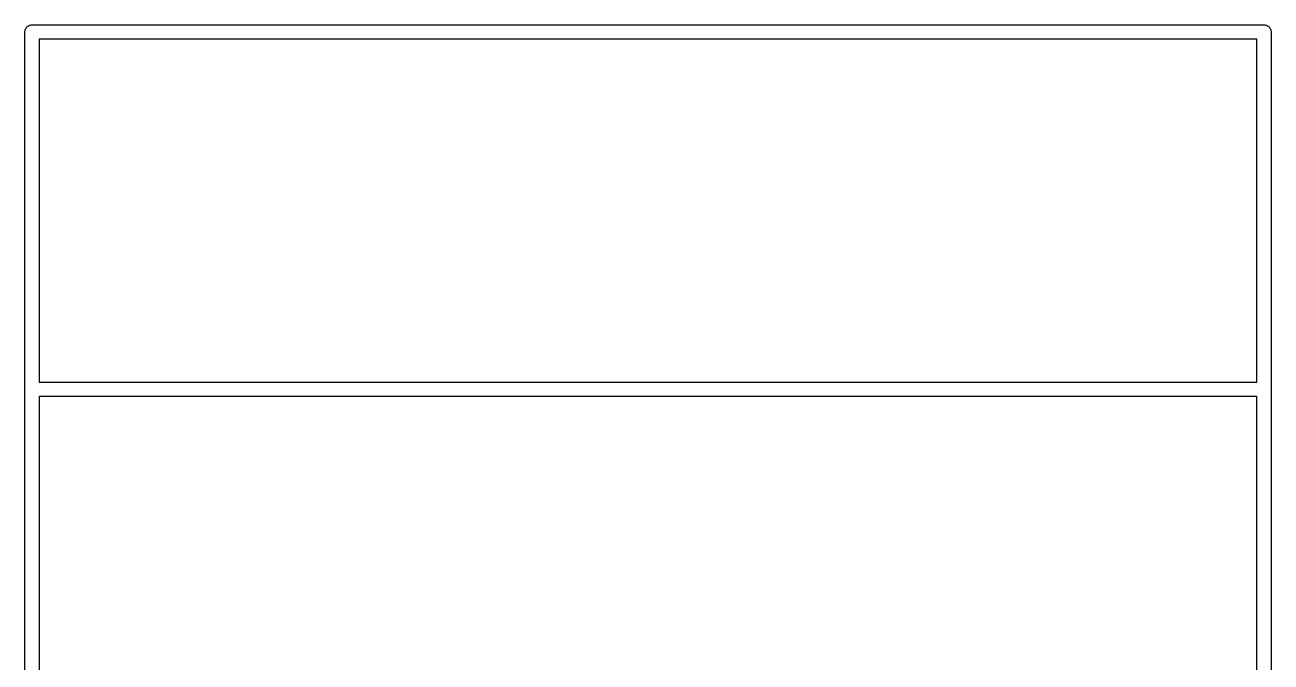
# Model space of a CAD drawing. Header units: metres. Extents: x 89 to 153, y -105 to 4.
# Drawn here: x 132.28 to 142.8, y -100 to -94.62 of the extents above; entities that cross this region are included whole.
import ezdxf

# ---------------------------------------------------------------- set-up
doc = ezdxf.new("R2010")
doc.units = ezdxf.units.M

msp = doc.modelspace()

# ---------------------------------------------------------------- linework, layer by layer
for points in [[(132.28, -94.68), (132.281, -94.674), (132.282, -94.668), (132.283, -94.663), (132.285, -94.657), (132.287, -94.652), (132.291, -94.647), (132.294, -94.642), (132.298, -94.638), (132.302, -94.634), (132.307, -94.631), (132.312, -94.627), (132.317, -94.625), (132.323, -94.623), (132.328, -94.622), (132.334, -94.621), (132.34, -94.62), (142.74, -94.62), (142.746, -94.621), (142.752, -94.622), (142.757, -94.623), (142.763, -94.625), (142.768, -94.627), (142.773, -94.631), (142.778, -94.634), (142.782, -94.638), (142.786, -94.642), (142.789, -94.647), (142.793, -94.652), (142.795, -94.657), (142.797, -94.663), (142.798, -94.668), (142.799, -94.674), (142.8, -94.68), (142.8, -104.72)], [(132.28, -104.72), (132.28, -94.68)], [(132.4, -97.64), (132.4, -97.64), (132.4, -97.64), (132.4, -97.64), (132.4, -97.64), (132.4, -97.64), (132.4, -97.64), (132.4, -97.64), (132.4, -97.64), (132.4, -97.64), (132.4, -97.64), (132.4, -97.64), (132.4, -97.64), (132.4, -97.64), (132.4, -97.64), (132.4, -97.64), (132.4, -97.64), (132.4, -97.64), (132.4, -97.64), (132.4, -97.64), (132.4, -97.64), (132.4, -97.64), (132.4, -97.64), (132.4, -97.64), (132.4, -97.64), (132.4, -97.64), (132.4, -97.64), (132.4, -97.64), (132.4, -97.64), (132.4, -97.64), (132.4, -97.64), (132.4, -97.64), (132.4, -97.64), (132.4, -97.64), (132.4, -97.64), (132.4, -97.64), (132.4, -97.64), (132.4, -97.64), (132.4, -97.64), (132.4, -97.64), (132.4, -97.64), (132.4, -97.64), (132.4, -97.64), (132.4, -97.64), (132.4, -97.64), (132.4, -97.64), (132.4, -97.64), (132.4, -97.64), (132.4, -97.64), (132.4, -97.64), (132.4, -97.64), (132.4, -97.64), (132.4, -97.64), (132.4, -97.64), (132.4, -97.64), (132.4, -97.64), (132.4, -97.64), (132.4, -97.64), (132.4, -97.64), (132.4, -97.64), (132.4, -97.64), (132.4, -97.64), (132.4, -97.64), (132.4, -97.64), (132.4, -97.64), (132.4, -97.64), (132.4, -97.64), (132.4, -97.64), (132.4, -97.64), (132.4, -97.64), (132.4, -97.64), (132.4, -97.64), (132.4, -97.64), (132.4, -97.64), (132.4, -97.64), (132.4, -97.64), (132.4, -97.64), (132.4, -97.64), (132.4, -97.64), (132.4, -97.64), (132.4, -97.64), (132.4, -97.64), (132.4, -97.64), (132.4, -97.64), (132.4, -97.64), (132.4, -97.64), (132.4, -97.64), (132.4, -97.64), (132.4, -97.64), (132.4, -97.64), (132.4, -97.64), (132.4, -97.64), (132.4, -97.64), (132.4, -97.64), (132.4, -97.64), (132.4, -97.64), (132.4, -97.64), (142.68, -97.64), (142.68, -97.64), (142.68, -97.64), (142.68, -97.64), (142.68, -97.64), (142.68, -97.64), (142.68, -97.64), (142.68, -97.64), (142.68, -97.64), (142.68, -97.64), (142.68, -97.64), (142.68, -97.64), (142.68, -97.64), (142.68, -97.64), (142.68, -97.64), (142.68, -97.64), (142.68, -97.64), (142.68, -97.64), (142.68, -97.64), (142.68, -97.64), (142.68, -97.64), (142.68, -97.64), (142.68, -97.64), (142.68, -97.64), (142.68, -97.64), (142.68, -97.64), (142.68, -97.64), (142.68, -97.64), (142.68, -97.64), (142.68, -97.64), (142.68, -97.64), (142.68, -97.64), (142.68, -97.64), (142.68, -97.64), (142.68, -97.64), (142.68, -97.64), (142.68, -97.64), (142.68, -97.64), (142.68, -97.64), (142.68, -97.64), (142.68, -97.64), (142.68, -97.64), (142.68, -97.64), (142.68, -97.64), (142.68, -97.64), (142.68, -97.64), (142.68, -97.64), (142.68, -97.64), (142.68, -97.64), (142.68, -97.64), (142.68, -97.64), (142.68, -97.64), (142.68, -97.64), (142.68, -97.64), (142.68, -97.64), (142.68, -97.64), (142.68, -97.64), (142.68, -97.64), (142.68, -97.64), (142.68, -97.64), (142.68, -97.64), (142.68, -97.64), (142.68, -97.64), (142.68, -97.64), (142.68, -97.64), (142.68, -97.64), (142.68, -97.64), (142.68, -97.64), (142.68, -97.64), (142.68, -97.64), (142.68, -97.64), (142.68, -97.64), (142.68, -97.64), (142.68, -97.64), (142.68, -97.64), (142.68, -97.64), (142.68, -97.64), (142.68, -97.64), (142.68, -97.64), (142.68, -97.64), (142.68, -97.64), (142.68, -97.64), (142.68, -97.64), (142.68, -97.64), (142.68, -97.64), (142.68, -97.64), (142.68, -97.64), (142.68, -97.64), (142.68, -97.64), (142.68, -97.64), (142.68, -97.64), (142.68, -97.64), (142.68, -97.64), (142.68, -97.64), (142.68, -97.64), (142.68, -97.64), (142.68, -97.64), (142.68, -97.64), (142.68, -94.74), (142.68, -94.74), (142.68, -94.74), (142.68, -94.74), (142.68, -94.74), (142.68, -94.74), (142.68, -94.74), (142.68, -94.74), (142.68, -94.74), (142.68, -94.74), (142.68, -94.74), (142.68, -94.74), (142.68, -94.74), (142.68, -94.74), (142.68, -94.74), (142.68, -94.74), (142.68, -94.74), (142.68, -94.74), (142.68, -94.74), (142.68, -94.74), (142.68, -94.74), (142.68, -94.74), (142.68, -94.74), (142.68, -94.74), (142.68, -94.74), (142.68, -94.74), (142.68, -94.74), (142.68, -94.74), (142.68, -94.74), (142.68, -94.74), (142.68, -94.74), (142.68, -94.74), (142.68, -94.74), (142.68, -94.74), (142.68, -94.74), (142.68, -94.74), (142.68, -94.74), (142.68, -94.74), (142.68, -94.74), (142.68, -94.74), (142.68, -94.74), (142.68, -94.74), (142.68, -94.74), (142.68, -94.74), (142.68, -94.74), (142.68, -94.74), (142.68, -94.74), (142.68, -94.74), (142.68, -94.74), (142.68, -94.74), (142.68, -94.74), (142.68, -94.74), (142.68, -94.74), (142.68, -94.74), (142.68, -94.74), (142.68, -94.74), (142.68, -94.74), (142.68, -94.74), (142.68, -94.74), (142.68, -94.74), (142.68, -94.74), (142.68, -94.74), (142.68, -94.74), (142.68, -94.74), (142.68, -94.74), (142.68, -94.74), (142.68, -94.74), (142.68, -94.74), (142.68, -94.74), (142.68, -94.74), (142.68, -94.74), (142.68, -94.74), (142.68, -94.74), (142.68, -94.74), (142.68, -94.74), (142.68, -94.74), (142.68, -94.74), (142.68, -94.74), (142.68, -94.74), (142.68, -94.74), (142.68, -94.74), (142.68, -94.74), (142.68, -94.74), (142.68, -94.74), (142.68, -94.74), (142.68, -94.74), (142.68, -94.74), (142.68, -94.74), (142.68, -94.74), (142.68, -94.74), (142.68, -94.74), (142.68, -94.74), (142.68, -94.74), (142.68, -94.74), (142.68, -94.74), (142.68, -94.74), (142.68, -94.74), (142.68, -94.74), (132.4, -94.74), (132.4, -94.74), (132.4, -94.74), (132.4, -94.74), (132.4, -94.74), (132.4, -94.74), (132.4, -94.74), (132.4, -94.74), (132.4, -94.74), (132.4, -94.74), (132.4, -94.74), (132.4, -94.74), (132.4, -94.74), (132.4, -94.74), (132.4, -94.74), (132.4, -94.74), (132.4, -94.74), (132.4, -94.74), (132.4, -94.74), (132.4, -94.74), (132.4, -94.74), (132.4, -94.74), (132.4, -94.74), (132.4, -94.74), (132.4, -94.74), (132.4, -94.74), (132.4, -94.74), (132.4, -94.74), (132.4, -94.74), (132.4, -94.74), (132.4, -94.74), (132.4, -94.74), (132.4, -94.74), (132.4, -94.74), (132.4, -94.74), (132.4, -94.74), (132.4, -94.74), (132.4, -94.74), (132.4, -94.74), (132.4, -94.74), (132.4, -94.74), (132.4, -94.74), (132.4, -94.74), (132.4, -94.74), (132.4, -94.74), (132.4, -94.74), (132.4, -94.74), (132.4, -94.74), (132.4, -94.74), (132.4, -94.74), (132.4, -94.74), (132.4, -94.74), (132.4, -94.74), (132.4, -94.74), (132.4, -94.74), (132.4, -94.74), (132.4, -94.74), (132.4, -94.74), (132.4, -94.74), (132.4, -94.74), (132.4, -94.74), (132.4, -94.74), (132.4, -94.74), (132.4, -94.74), (132.4, -94.74), (132.4, -94.74), (132.4, -94.74), (132.4, -94.74), (132.4, -94.74), (132.4, -94.74), (132.4, -94.74), (132.4, -94.74), (132.4, -94.74), (132.4, -94.74), (132.4, -94.74), (132.4, -94.74), (132.4, -94.74), (132.4, -94.74), (132.4, -94.74), (132.4, -94.74), (132.4, -94.74), (132.4, -94.74), (132.4, -94.74), (132.4, -94.74), (132.4, -94.74), (132.4, -94.74), (132.4, -94.74), (132.4, -94.74), (132.4, -94.74), (132.4, -94.74), (132.4, -94.74), (132.4, -94.74), (132.4, -94.74), (132.4, -94.74), (132.4, -94.74), (132.4, -94.74), (132.4, -94.74), (132.4, -94.74), (132.4, -97.64), (132.4, -97.64)], [(142.68, -102.54), (142.68, -97.76), (142.68, -97.76), (142.68, -97.76), (142.68, -97.76), (142.68, -97.76), (142.68, -97.76), (142.68, -97.76), (142.68, -97.76), (142.68, -97.76), (142.68, -97.76), (142.68, -97.76), (142.68, -97.76), (142.68, -97.76), (142.68, -97.76), (142.68, -97.76), (142.68, -97.76), (142.68, -97.76), (142.68, -97.76), (142.68, -97.76), (142.68, -97.76), (142.68, -97.76), (142.68, -97.76), (142.68, -97.76), (142.68, -97.76), (142.68, -97.76), (142.68, -97.76), (142.68, -97.76), (142.68, -97.76), (142.68, -97.76), (142.68, -97.76), (142.68, -97.76), (142.68, -97.76), (142.68, -97.76), (142.68, -97.76), (142.68, -97.76), (142.68, -97.76), (142.68, -97.76), (142.68, -97.76), (142.68, -97.76), (142.68, -97.76), (142.68, -97.76), (142.68, -97.76), (142.68, -97.76), (142.68, -97.76), (142.68, -97.76), (142.68, -97.76), (142.68, -97.76), (142.68, -97.76), (142.68, -97.76), (142.68, -97.76), (142.68, -97.76), (142.68, -97.76), (142.68, -97.76), (142.68, -97.76), (142.68, -97.76), (142.68, -97.76), (142.68, -97.76), (142.68, -97.76), (142.68, -97.76), (142.68, -97.76), (142.68, -97.76), (142.68, -97.76), (142.68, -97.76), (142.68, -97.76), (142.68, -97.76), (142.68, -97.76), (142.68, -97.76), (142.68, -97.76), (142.68, -97.76), (142.68, -97.76), (142.68, -97.76), (142.68, -97.76), (142.68, -97.76), (142.68, -97.76), (142.68, -97.76), (142.68, -97.76), (142.68, -97.76), (142.68, -97.76), (142.68, -97.76), (142.68, -97.76), (142.68, -97.76), (142.68, -97.76), (142.68, -97.76), (142.68, -97.76), (142.68, -97.76), (142.68, -97.76), (142.68, -97.76), (142.68, -97.76), (142.68, -97.76), (142.68, -97.76), (142.68, -97.76), (142.68, -97.76), (142.68, -97.76), (142.68, -97.76), (142.68, -97.76), (142.68, -97.76), (142.68, -97.76), (142.68, -97.76), (132.4, -97.76), (132.4, -97.76), (132.4, -97.76), (132.4, -97.76), (132.4, -97.76), (132.4, -97.76), (132.4, -97.76), (132.4, -97.76), (132.4, -97.76), (132.4, -97.76), (132.4, -97.76), (132.4, -97.76), (132.4, -97.76), (132.4, -97.76), (132.4, -97.76), (132.4, -97.76), (132.4, -97.76), (132.4, -97.76), (132.4, -97.76), (132.4, -97.76), (132.4, -97.76), (132.4, -97.76), (132.4, -97.76), (132.4, -97.76), (132.4, -97.76), (132.4, -97.76), (132.4, -97.76), (132.4, -97.76), (132.4, -97.76), (132.4, -97.76), (132.4, -97.76), (132.4, -97.76), (132.4, -97.76), (132.4, -97.76), (132.4, -97.76), (132.4, -97.76), (132.4, -97.76), (132.4, -97.76), (132.4, -97.76), (132.4, -97.76), (132.4, -97.76), (132.4, -97.76), (132.4, -97.76), (132.4, -97.76), (132.4, -97.76), (132.4, -97.76), (132.4, -97.76), (132.4, -97.76), (132.4, -97.76), (132.4, -97.76), (132.4, -97.76), (132.4, -97.76), (132.4, -97.76), (132.4, -97.76), (132.4, -97.76), (132.4, -97.76), (132.4, -97.76), (132.4, -97.76), (132.4, -97.76), (132.4, -97.76), (132.4, -97.76), (132.4, -97.76), (132.4, -97.76), (132.4, -97.76), (132.4, -97.76), (132.4, -97.76), (132.4, -97.76), (132.4, -97.76), (132.4, -97.76), (132.4, -97.76), (132.4, -97.76), (132.4, -97.76), (132.4, -97.76), (132.4, -97.76), (132.4, -97.76), (132.4, -97.76), (132.4, -97.76), (132.4, -97.76), (132.4, -97.76), (132.4, -97.76), (132.4, -97.76), (132.4, -97.76), (132.4, -97.76), (132.4, -97.76), (132.4, -97.76), (132.4, -97.76), (132.4, -97.76), (132.4, -97.76), (132.4, -97.76), (132.4, -97.76), (132.4, -97.76), (132.4, -97.76), (132.4, -97.76), (132.4, -97.76), (132.4, -97.76), (132.4, -97.76), (132.4, -97.76), (132.4, -97.76), (132.4, -102.54)]]:
    msp.add_lwpolyline(points)

doc.saveas('drawing.dxf')
